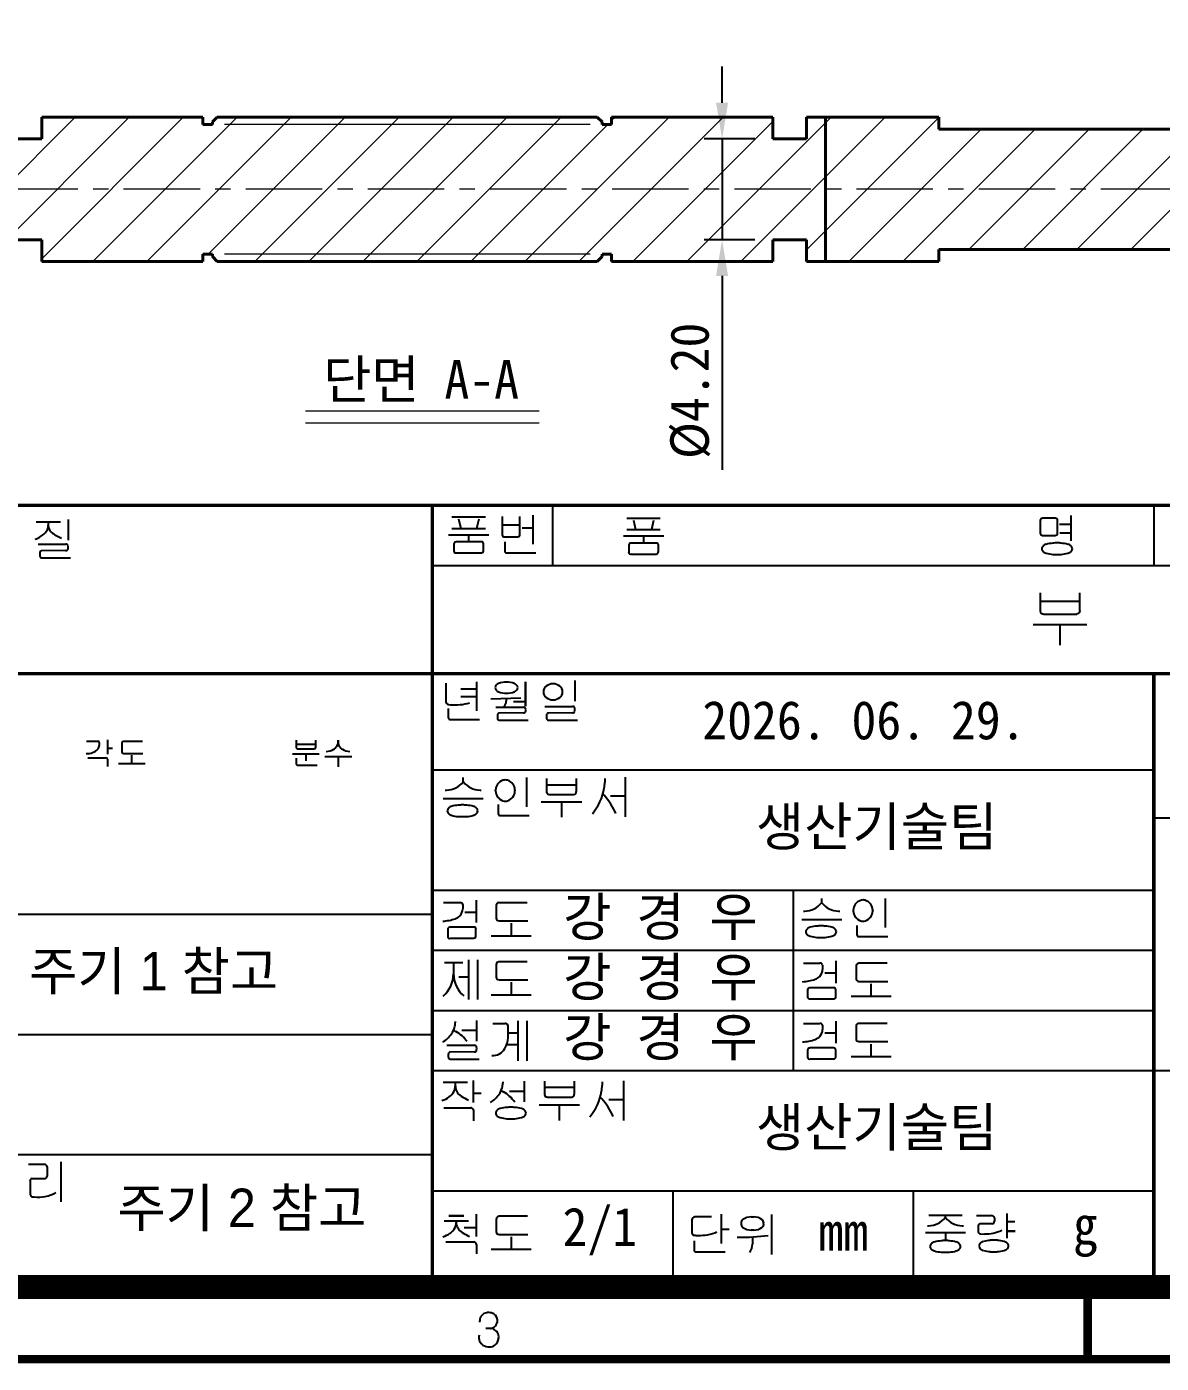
# Model space of a CAD drawing. Header units: millimetres. Extents: x 20 to 420, y 20 to 297.
# Drawn here: x 239.3 to 333.6, y 19.6 to 130.8 of the extents above; entities that cross this region are included whole.
import ezdxf

# ---------------------------------------------------------------- set-up
doc = ezdxf.new("R2010")
doc.units = ezdxf.units.MM
doc.linetypes.add('CENTERX2', pattern=[20.32, 12.7, -2.54, 2.54, -2.54])
doc.layers.get('0').update_dxf_attribs({"color": 6})
doc.layers.add('0 @ 1', color=6, linetype='Continuous')
for name, color, linetype, lineweight in [('CENTER', 1, 'CENTERX2', 9), ('DIM', 2, 'Continuous', 9), ('HATCH', 5, 'Continuous', 13), ('OUTLINE', 3, 'Continuous', 40)]:
    doc.layers.add(name, color=color, linetype=linetype, lineweight=lineweight)
doc.styles.get("Standard").update_dxf_attribs({"font": '', "height": 3.2})
doc.styles.get('Standard').set_extended_font_data('GulimChe')
doc.dimstyles.new('척도 2배 - (x.xx)', dxfattribs={"dimtxt": 3.2, "dimasz": 3, "dimexe": 1.5, "dimexo": 1.5, "dimgap": 1, "dimtad": 1, "dimlfac": 0.5, "dimzin": 0, "dimdsep": 46, "dimtxsty": 'Standard', "dimcen": 0, "dimclrd": 2, "dimclre": 2, "dimclrt": 2, "dimaunit": 1, "dimadec": 1, "dimazin": 0, "dimtfac": 0.75, "dimtmove": 0, "dimatfit": 0, "dimfxl": 1, "dimtfill": 1, "dimtolj": 1, "dimtzin": 0, "dimarcsym": 0})

# ---------------------------------------------------------------- blocks, each defined once
blk = doc.blocks.new('A-3_규격도면_동인광학')
for p, q in [((254.63, 70.03), (257.41, 70.03)), ((258.81, 70.08), (258.81, 68.55)), ((260.27, 68.59), (260.27, 70.08)), ((261.35, 70.18), (261.35, 67.76)), ((263, 71), (263, 66)), ((306.1, 70.16), (306.1, 68.04)), ((313, 71), (313, 66)), ((220.05, 69.62), (222.07, 69.62)), ((221.06, 69.62), (221.06, 69.31)), ((221.06, 69.62), (221.06, 69.31)), ((222.7, 69.82), (222.7, 68.1)), ((254.63, 69.08), (257.41, 69.08)), ((255.18, 69.87), (255.36, 69.08)), ((256.86, 69.86), (256.68, 69.08)), ((258.81, 69.38), (260.27, 69.38)), ((260.46, 69.12), (261.35, 69.12)), ((269.17, 69.92), (271.96, 69.92)), ((269.17, 68.98), (271.96, 68.98)), ((269.73, 69.77), (269.9, 68.98)), ((271.4, 69.75), (271.22, 68.98)), ((303.55, 69.75), (303.55, 68.69)), ((304.81, 69.94), (303.76, 69.94)), ((305, 68.69), (305, 69.72)), ((305.17, 69.44), (306.1, 69.44)), ((254.35, 68.55), (257.7, 68.55)), ((254.79, 67.81), (254.79, 67.2)), ((257.08, 67.96), (254.97, 67.96)), ((256.02, 68.55), (256.02, 67.96)), ((257.25, 67.26), (257.25, 67.81)), ((259.01, 68.38), (260.1, 68.38)), ((259.02, 67.96), (259.02, 67.2)), ((268.89, 68.45), (272.24, 68.45)), ((271.62, 67.86), (269.52, 67.86)), ((270.56, 68.45), (270.56, 67.86)), ((303.75, 68.5), (304.79, 68.5)), ((305.18, 68.71), (306.1, 68.71)), ((220.23, 67.78), (222.52, 67.78)), ((220.35, 67.05), (220.35, 66.78)), ((222.51, 67.23), (220.5, 67.21)), ((255.02, 67.05), (257.08, 67.05)), ((259.22, 67.05), (261.6, 67.05)), ((269.33, 67.71), (269.33, 67.1)), ((269.57, 66.95), (271.62, 66.95)), ((271.8, 67.15), (271.8, 67.71)), ((220.56, 66.63), (222.91, 66.63)), ((253, 66), (393, 66)), ((303.56, 63.72), (303.56, 62.23)), ((306.86, 62.29), (306.86, 63.73)), ((303.56, 63.04), (306.86, 63.04)), ((303.84, 61.96), (306.6, 61.96)), ((302.97, 61.08), (307.44, 61.08)), ((305.2, 61.08), (305.2, 59.38)), ((254.12, 56.2), (254.12, 54.67)), ((255.36, 55.74), (256.66, 55.74)), ((256.66, 56.32), (256.66, 53.9)), ((260.75, 54.29), (260.75, 56.32)), ((260.75, 56.32), (260.75, 54.29)), ((264.84, 56.44), (264.84, 54.71)), ((255.36, 55.11), (256.66, 55.11)), ((257.87, 54.92), (260.36, 54.99)), ((259.13, 54.95), (259.14, 54.71)), ((260.75, 54.67), (259.74, 54.67)), ((254.33, 54.43), (254.5, 54.41)), ((254.33, 54.09), (254.33, 53.33)), ((258.29, 54.2), (260.59, 54.2)), ((258.41, 53.55), (258.41, 53.28)), ((260.57, 53.73), (258.56, 53.72)), ((262.37, 54.28), (264.67, 54.28)), ((262.5, 53.55), (262.5, 53.28)), ((264.66, 53.73), (262.65, 53.72)), ((254.53, 53.18), (256.91, 53.18)), ((258.63, 53.13), (260.97, 53.13)), ((262.71, 53.13), (265.06, 53.13)), ((224.24, 51.39), (225.17, 51.39)), ((225.3, 51.25), (225.3, 51.02)), ((225.97, 51.51), (225.97, 50.3)), ((227.17, 51.22), (227.17, 50.52)), ((228.89, 51.37), (227.31, 51.37)), ((241.67, 51.46), (241.67, 50.89)), ((241.67, 51.15), (243.32, 51.15)), ((243.32, 50.94), (243.32, 51.46)), ((245.16, 51.47), (245.16, 51.35)), ((245.16, 51.35), (245.16, 51.47)), ((225.97, 50.8), (226.41, 50.8)), ((227.33, 50.37), (228.92, 50.37)), ((227.99, 50.23), (227.99, 49.54)), ((241.38, 50.33), (243.6, 50.33)), ((241.83, 50.76), (243.16, 50.76)), ((242.49, 50.33), (242.49, 49.76)), ((244.07, 50.1), (246.3, 50.1)), ((245.18, 50.1), (245.18, 49.24)), ((224.35, 50), (225.83, 50)), ((225.98, 49.89), (225.98, 49.29)), ((226.89, 49.54), (229.11, 49.54)), ((241.67, 49.96), (241.67, 49.52)), ((241.84, 49.39), (243.42, 49.39)), ((253, 49), (313, 49)), ((255.57, 48.03), (255.57, 48.37)), ((260.84, 48.36), (260.84, 45.93)), ((262.5, 48.27), (262.5, 47.15)), ((264.98, 47.19), (264.98, 48.28)), ((267.34, 48.27), (267.34, 47.96)), ((269.05, 48.4), (269.05, 45.09)), ((254.06, 47.31), (254.17, 47.31)), ((256.97, 47.31), (257.07, 47.31)), ((258.26, 47.28), (258.26, 47.3)), ((258.26, 47.26), (258.26, 47.28)), ((259.87, 47.3), (259.87, 47.28)), ((259.87, 47.28), (259.87, 47.26)), ((262.5, 47.76), (264.98, 47.76)), ((262.71, 46.95), (264.78, 46.95)), ((267.19, 47), (267.31, 46.86)), ((267.83, 46.84), (269.05, 46.84)), ((253.91, 46.62), (257.24, 46.62)), ((258.48, 46.11), (258.48, 45.36)), ((262.06, 46.34), (265.42, 46.34)), ((263.74, 46.34), (263.74, 45.06)), ((258.68, 45.2), (261.06, 45.2)), ((313, 45), (393, 45)), ((253, 39), (313, 39)), ((283, 39), (283, 24)), ((253.93, 37.96), (255.31, 37.96)), ((255.53, 37.81), (255.53, 37.45)), ((256.64, 38.15), (256.64, 36.31)), ((260.9, 37.95), (258.53, 37.95)), ((285.39, 37.97), (285.39, 38.31)), ((290.66, 38.3), (290.66, 35.88)), ((198, 37), (253, 37)), ((256.64, 37.13), (255.71, 37.13)), ((258.31, 37.74), (258.31, 36.68)), ((283.88, 37.26), (283.98, 37.26)), ((286.79, 37.26), (286.89, 37.26)), ((288.02, 37.29), (288.02, 37.31)), ((288.02, 37.28), (288.02, 37.29)), ((289.63, 37.31), (289.63, 37.29)), ((289.63, 37.29), (289.63, 37.28)), ((254.28, 35.76), (254.28, 35.15)), ((256.45, 35.91), (254.46, 35.91)), ((256.63, 35.21), (256.63, 35.76)), ((258.55, 36.45), (260.94, 36.45)), ((259.55, 36.25), (259.55, 35.21)), ((283.73, 36.56), (287.06, 36.56)), ((288.3, 36.06), (288.3, 35.3)), ((254.51, 35), (256.45, 35)), ((257.89, 35.21), (261.22, 35.21)), ((288.5, 35.15), (290.88, 35.15)), ((253, 34), (313, 34)), ((254, 32.99), (255.53, 32.99)), ((254.76, 32.99), (254.76, 32.05)), ((256.01, 33.2), (256.01, 29.9)), ((256.76, 33.2), (256.76, 29.9)), ((258.31, 32.82), (258.31, 31.77)), ((260.9, 33.04), (258.53, 33.04)), ((283.86, 32.92), (285.23, 32.92)), ((285.45, 32.77), (285.45, 32.41)), ((286.57, 33.11), (286.57, 31.27)), ((288.24, 32.7), (288.24, 31.64)), ((290.83, 32.91), (288.46, 32.91)), ((256.01, 31.76), (255.21, 31.76)), ((258.55, 31.54), (260.94, 31.54)), ((259.55, 31.33), (259.55, 30.3)), ((286.57, 32.09), (285.64, 32.09)), ((288.48, 31.41), (290.87, 31.41)), ((289.48, 31.2), (289.48, 30.17)), ((257.89, 30.3), (261.22, 30.3)), ((284.21, 30.72), (284.21, 30.11)), ((286.38, 30.87), (284.39, 30.87)), ((286.56, 30.17), (286.56, 30.72)), ((287.82, 30.17), (291.15, 30.17)), ((253, 29), (313, 29)), ((284.44, 29.96), (286.38, 29.96)), ((254.9, 28.07), (254.9, 27.96)), ((256.67, 28.16), (256.67, 26.43)), ((258.02, 27.91), (259.06, 27.91)), ((260.12, 28.13), (260.12, 24.81)), ((260.85, 28.14), (260.85, 24.8)), ((283.86, 27.92), (285.23, 27.92)), ((286.57, 28.11), (286.57, 26.27)), ((290.83, 27.91), (288.46, 27.91)), ((198, 27), (253, 27)), ((254.77, 27.35), (254.96, 27.24)), ((255.44, 27.34), (256.67, 27.34)), ((259.32, 27.14), (260.12, 27.14)), ((285.45, 27.77), (285.45, 27.41)), ((286.57, 27.09), (285.64, 27.09)), ((288.24, 27.7), (288.24, 26.64)), ((254.21, 26.1), (256.5, 26.1)), ((259.17, 26.15), (260.12, 26.15)), ((284.21, 25.72), (284.21, 25.11)), ((286.38, 25.87), (284.39, 25.87)), ((286.56, 25.17), (286.56, 25.72)), ((288.48, 26.41), (290.87, 26.41)), ((289.48, 26.2), (289.48, 25.17)), ((254.33, 25.37), (254.33, 25.1)), ((256.49, 25.55), (254.48, 25.53)), ((254.54, 24.95), (256.89, 24.95)), ((284.44, 24.96), (286.38, 24.96)), ((287.82, 25.17), (291.15, 25.17)), ((253, 24), (393, 24)), ((253.9, 23.02), (255.93, 23.02)), ((254.91, 23.02), (254.91, 22.7)), ((256.4, 23.16), (256.4, 21.34)), ((258.73, 22.33), (258.92, 22.22)), ((258.86, 23.05), (258.86, 22.95)), ((259.42, 22.28), (260.64, 22.28)), ((260.64, 23.1), (260.64, 21.38)), ((262.33, 23.11), (262.33, 21.99)), ((262.33, 22.6), (264.81, 22.6)), ((264.81, 22.03), (264.81, 23.11)), ((267.12, 23.06), (267.12, 22.76)), ((268.9, 23.15), (268.9, 19.83)), ((256.4, 22.1), (257.07, 22.1)), ((261.89, 21.13), (265.24, 21.13)), ((262.54, 21.79), (264.61, 21.79)), ((263.56, 21.13), (263.56, 19.85)), ((266.97, 21.79), (267.09, 21.65)), ((267.68, 21.58), (268.9, 21.58)), ((253.97, 20.89), (256.19, 20.89)), ((256.42, 20.72), (256.42, 19.82)), ((198, 17), (253, 17)), ((219.41, 16.2), (220.75, 16.2)), ((220.96, 15.99), (220.96, 15.21)), ((222.09, 16.41), (222.09, 13.07)), ((219.54, 14.79), (219.54, 13.74)), ((220.74, 15), (219.72, 15)), ((219.65, 13.53), (219.73, 13.5)), ((219.73, 13.5), (219.88, 13.49)), ((253, 14), (313, 14)), ((273, 14), (273, 7)), ((293, 14), (293, 7)), ((253.98, 11.49), (256.01, 11.49)), ((255.62, 11.91), (254.37, 11.91)), ((254.37, 11.91), (255.62, 11.91)), ((254.99, 11.49), (254.99, 11.36)), ((256.65, 12.06), (256.65, 10.2)), ((258.32, 11.65), (258.32, 10.59)), ((260.91, 11.87), (258.54, 11.87)), ((274.59, 11.6), (274.59, 10.5)), ((276.23, 11.82), (274.83, 11.82)), ((277.02, 12.04), (277.02, 9.6)), ((279.52, 11.82), (279.62, 11.82)), ((279.62, 11.82), (279.73, 11.82)), ((281.2, 12.03), (281.2, 8.7)), ((294.28, 11.98), (297.06, 11.98)), ((295.67, 11.8), (295.67, 12)), ((298.26, 11.93), (299.48, 11.93)), ((299.53, 11.25), (298.63, 11.25)), ((299.75, 11.74), (299.75, 11.47)), ((300.78, 12.11), (300.78, 10.06)), ((301.45, 11.41), (300.78, 11.41)), ((255.65, 10.95), (256.65, 10.95)), ((258.56, 10.36), (260.95, 10.36)), ((259.56, 10.16), (259.56, 9.13)), ((277.69, 10.77), (277.02, 10.77)), ((278.34, 10.13), (278.45, 10.13)), ((279.62, 10.73), (279.52, 10.73)), ((279.73, 10.73), (279.62, 10.73)), ((279.62, 10.17), (279.62, 9.56)), ((294.01, 10.53), (297.34, 10.53)), ((294.17, 11.08), (294.27, 11.08)), ((295.68, 10.53), (295.68, 9.96)), ((297.07, 11.08), (297.18, 11.08)), ((298.4, 11.08), (298.4, 10.65)), ((298.58, 10.41), (298.91, 10.4)), ((300.78, 10.64), (301.46, 10.64)), ((301.46, 10.64), (300.78, 10.64)), ((254.13, 9.75), (256.46, 9.75)), ((256.66, 9.52), (256.66, 8.76)), ((257.9, 9.13), (261.23, 9.13)), ((274.77, 9.82), (274.77, 9.07)), ((274.96, 8.92), (277.35, 8.92)), ((256.94, 3.06), (256.94, 3.18)), ((257.85, 2.54), (257.46, 2.54)), ((257.85, 2.54), (257.86, 2.54))]:
    blk.add_line(p, q)
for points, const_width in [([(0, 0), (0, 277), (400, 277), (400, 0)], 0.7), ([(21, 6), (21, 271), (394, 271), (394, 6)], 2)]:
    blk.add_lwpolyline(points, close=True, dxfattribs=dict(const_width=const_width))
for points, const_width in [([(198, 7), (198, 71), (393, 71)], 0.3), ([(253, 71), (253, 7)], 0.3), ([(128, 7), (128, 57), (393, 57)], 0.3), ([(313, 57), (313, 7)], 0.3), ([(307.5, 0), (307.5, 6.67)], 0.7)]:
    blk.add_lwpolyline(points, dxfattribs=dict(const_width=const_width))
for centre, radius, start, end in [((219.98, 69.47), 1.11, 314.5469, 334.7965), ((220.33, 69.31), 0.731, 334.7965, 0), ((221.76, 69.31), 0.707, 180, 230.0339), ((303.76, 69.72), 0.211, 90, 174.1511), ((304.78, 69.72), 0.223, 0, 81.4867), ((219.22, 70.25), 2.2, 289.6857, 314.5469), ((223.22, 71.05), 2.97, 230.0339, 249.212), ((254.97, 67.77), 0.187, 90, 169.1835), ((257.1, 67.81), 0.154, 0, 98.8347), ((258.99, 68.55), 0.179, 180, 277.6654), ((260.1, 68.56), 0.181, 270, 11.0214), ((269.52, 67.67), 0.187, 90, 169.1835), ((271.65, 67.71), 0.154, 0, 98.8347), ((303.75, 68.69), 0.198, 180, 272.2398), ((304.85, 64.88), 2.98, 94.5784, 105.5854), ((304.96, 63.54), 4.33, 90, 94.5784), ((304.79, 68.71), 0.214, 270, 355.6406), ((304.96, 63.54), 4.33, 85.4216, 90), ((305.06, 64.88), 2.98, 74.4146, 85.4216), ((220.5, 67.06), 0.15, 90.4674, 185.5199), ((220.51, 66.78), 0.158, 180, 290.6438), ((222.52, 67.41), 0.182, 265.0661, 354.5096), ((222.52, 67.6), 0.181, 5.4904, 90), ((221.55, 67.5), 1.16, 354.5096, 5.4904), ((254.95, 67.2), 0.163, 180, 296.3016), ((257.08, 67.23), 0.179, 270, 7.5903), ((259.18, 67.2), 0.157, 180, 284.5405), ((269.49, 67.1), 0.163, 180, 296.3016), ((271.62, 67.13), 0.179, 270, 7.5903), ((304.05, 67.36), 0.362, 130.787, 175.4096), ((304.05, 67.41), 0.362, 184.5904, 229.213), ((304.21, 67.16), 0.62, 105.5854, 130.787), ((304.21, 67.61), 0.62, 229.213, 254.4146), ((304.85, 69.89), 2.98, 254.4146, 265.4216), ((304.96, 71.23), 4.33, 265.4216, 270), ((304.96, 71.23), 4.33, 270, 274.5784), ((305.06, 69.89), 2.98, 274.5784, 285.5854), ((305.7, 67.16), 0.62, 49.213, 74.4146), ((305.7, 67.61), 0.62, 285.5854, 310.787), ((305.87, 67.36), 0.362, 4.5904, 49.213), ((305.87, 67.41), 0.362, 310.787, 355.4096), ((306.6, 62.23), 0.266, 270, 11.7778), ((303.82, 62.23), 0.261, 180, 274.282), ((258.64, 55.78), 0.429, 109.7033, 172.0326), ((258.64, 55.9), 0.429, 187.9674, 250.2967), ((259.16, 54.33), 1.97, 90, 109.7033), ((259.16, 54.33), 1.97, 70.2967, 90), ((259.68, 55.78), 0.429, 7.9674, 70.2967), ((259.68, 55.9), 0.429, 289.7033, 352.0326), ((262.8, 55.51), 0.566, 126.2971, 182.2865), ((263.03, 55.2), 0.955, 90, 126.2971), ((263.03, 55.2), 0.955, 53.7029, 90), ((263.26, 55.51), 0.566, 357.7135, 53.7029), ((254.37, 54.67), 0.246, 180, 260.961), ((254.86, 58.76), 4.36, 265.2395, 286.478), ((259.16, 57.35), 1.97, 250.2967, 270), ((258.54, 54.69), 0.602, 313.5964, 1.5108), ((259.16, 57.35), 1.97, 270, 289.7033), ((262.8, 55.47), 0.566, 177.7135, 233.7029), ((263.03, 55.78), 0.955, 233.7029, 270), ((263.03, 55.78), 0.955, 270, 306.2971), ((263.26, 55.47), 0.566, 306.2971, 2.2865), ((258.56, 53.57), 0.15, 90.4674, 185.5199), ((260.59, 53.91), 0.182, 265.0661, 354.5096), ((260.59, 54.02), 0.181, 5.4904, 90), ((260.5, 53.96), 0.276, 345.6737, 14.3263), ((262.65, 53.57), 0.15, 90.4674, 185.5199), ((264.67, 53.91), 0.182, 265.0661, 354.5096), ((264.67, 54.1), 0.181, 5.4904, 90), ((263.7, 54.01), 1.16, 354.5096, 5.4904), ((254.49, 53.33), 0.157, 180, 284.5405), ((258.57, 53.28), 0.158, 180, 290.6438), ((262.66, 53.28), 0.158, 180, 290.6438), ((225.17, 51.25), 0.136, 0.0353, 90), ((227.31, 51.22), 0.145, 90, 179.9617), ((244.43, 51.35), 0.733, 326.0061, 0), ((245.89, 51.35), 0.733, 180, 213.9939), ((224.35, 51.51), 1.15, 262.4823, 318.1564), ((224.89, 51.02), 0.411, 318.1564, 0), ((227.32, 50.52), 0.153, 180, 273.1332), ((241.8, 50.89), 0.132, 180, 282.7156), ((243.16, 50.92), 0.157, 270, 6.3225), ((244.11, 51.8), 1.28, 273.0377, 302.6699), ((244.37, 51.39), 0.803, 302.6699, 326.0061), ((245.95, 51.39), 0.803, 213.9939, 237.3301), ((246.21, 51.8), 1.28, 237.3301, 266.9623), ((225.83, 49.84), 0.158, 15.2263, 90), ((241.81, 49.52), 0.136, 180, 282.3289), ((254.17, 49.07), 1.75, 270, 322.3934), ((255.52, 48.03), 0.0491, 322.3934, 2.3593), ((256.97, 49.07), 1.75, 217.6066, 270), ((259.14, 47.3), 0.879, 107.9102, 180), ((259.03, 47.62), 0.54, 86.785, 107.9102), ((259.09, 47.62), 0.54, 72.0898, 93.215), ((258.99, 47.3), 0.879, 0, 72.0898), ((264.58, 47.96), 2.76, 349.866, 0), ((259.14, 47.26), 0.879, 180, 252.0898), ((258.99, 47.26), 0.879, 287.9102, 0), ((262.7, 47.15), 0.196, 180, 274.282), ((264.78, 47.15), 0.2, 270, 11.7778), ((262.71, 48.3), 4.66, 320.7448, 349.866), ((262.52, 42.74), 6.32, 24.475, 40.623), ((254.6, 45.56), 0.362, 130.787, 175.4096), ((254.6, 45.62), 0.362, 184.5904, 229.213), ((254.77, 45.37), 0.62, 105.5854, 130.787), ((255.4, 43.09), 2.98, 94.5784, 105.5854), ((255.51, 41.75), 4.33, 90, 94.5784), ((255.51, 41.75), 4.33, 85.4216, 90), ((255.62, 43.09), 2.98, 74.4146, 85.4216), ((256.25, 45.37), 0.62, 49.213, 74.4146), ((256.42, 45.56), 0.362, 4.5904, 49.213), ((256.42, 45.62), 0.362, 310.787, 355.4096), ((259.03, 46.94), 0.54, 252.0898, 273.215), ((259.09, 46.94), 0.54, 266.785, 287.9102), ((254.77, 45.82), 0.62, 229.213, 254.4146), ((255.4, 48.09), 2.98, 254.4146, 265.4216), ((255.51, 49.44), 4.33, 265.4216, 270), ((255.51, 49.44), 4.33, 270, 274.5784), ((255.62, 48.09), 2.98, 274.5784, 285.5854), ((256.25, 45.82), 0.62, 285.5854, 310.787), ((258.64, 45.36), 0.157, 180, 284.5405), ((255.31, 37.73), 0.235, 20.4434, 90), ((258.53, 37.74), 0.217, 90, 179.9617), ((283.98, 39.01), 1.75, 270, 322.3934), ((285.34, 37.97), 0.0491, 322.3934, 2.3593), ((286.79, 39.01), 1.75, 217.6066, 270), ((288.89, 37.31), 0.879, 107.9102, 180), ((288.79, 37.64), 0.54, 86.785, 107.9102), ((288.85, 37.64), 0.54, 72.0898, 93.215), ((288.75, 37.31), 0.879, 0, 72.0898), ((254.6, 37.53), 0.957, 289.2131, 315.9918), ((254.69, 37.45), 0.838, 315.9918, 0), ((288.89, 37.28), 0.879, 180, 252.0898), ((288.75, 37.28), 0.879, 287.9102, 0), ((253.73, 40.02), 3.6, 272.1359, 289.2131), ((254.46, 35.72), 0.187, 90, 169.1835), ((256.48, 35.76), 0.154, 0, 98.8347), ((258.54, 36.68), 0.23, 180, 273.1332), ((284.42, 35.51), 0.362, 130.787, 175.4096), ((284.59, 35.31), 0.62, 105.5854, 130.787), ((285.22, 33.04), 2.98, 94.5784, 105.5854), ((285.33, 31.69), 4.33, 90, 94.5784), ((285.33, 31.69), 4.33, 85.4216, 90), ((285.44, 33.04), 2.98, 74.4146, 85.4216), ((286.07, 35.31), 0.62, 49.213, 74.4146), ((286.24, 35.51), 0.362, 4.5904, 49.213), ((288.79, 36.95), 0.54, 252.0898, 273.215), ((288.85, 36.95), 0.54, 266.785, 287.9102), ((254.44, 35.15), 0.163, 180, 296.3016), ((256.45, 35.18), 0.179, 270, 7.5903), ((284.42, 35.57), 0.362, 184.5904, 229.213), ((284.59, 35.76), 0.62, 229.213, 254.4146), ((285.22, 38.04), 2.98, 254.4146, 265.4216), ((285.33, 39.38), 4.33, 265.4216, 270), ((285.33, 39.38), 4.33, 270, 274.5784), ((285.44, 38.04), 2.98, 274.5784, 285.5854), ((286.07, 35.76), 0.62, 285.5854, 310.787), ((286.24, 35.57), 0.362, 310.787, 355.4096), ((288.46, 35.3), 0.157, 180, 284.5405), ((258.53, 32.82), 0.217, 90, 179.9617), ((284.62, 32.41), 0.838, 315.9918, 0), ((285.23, 32.69), 0.235, 20.4434, 90), ((288.46, 32.7), 0.217, 90, 179.9617), ((252.29, 32.05), 2.46, 310.6997, 0), ((257.17, 32.05), 2.41, 180, 230.1829), ((258.54, 31.77), 0.23, 180, 273.1332), ((283.66, 34.98), 3.6, 272.1359, 289.2131), ((284.53, 32.49), 0.957, 289.2131, 315.9918), ((288.47, 31.64), 0.23, 180, 273.1332), ((284.39, 30.68), 0.187, 90, 169.1835), ((284.37, 30.11), 0.163, 180, 296.3016), ((286.4, 30.72), 0.154, 0, 98.8347), ((286.38, 30.14), 0.179, 270, 7.5903), ((253.45, 27.96), 1.45, 344.7231, 0), ((259.06, 27.67), 0.246, 3.6167, 90), ((285.23, 27.69), 0.235, 20.4434, 90), ((288.46, 27.7), 0.217, 90, 179.9617), ((252.56, 28.47), 2.48, 301.6271, 324.8064), ((253.17, 28.04), 1.74, 324.8064, 344.7231), ((253.45, 24.65), 3, 35.6337, 59.7588), ((256.98, 26.94), 2.33, 331.7109, 354.6056), ((253.22, 27.3), 6.1, 354.6056, 3.6167), ((284.53, 27.49), 0.957, 289.2131, 315.9918), ((284.62, 27.41), 0.838, 315.9918, 0), ((256.5, 25.73), 0.182, 265.0661, 354.5096), ((256.5, 25.92), 0.181, 5.4904, 90), ((255.53, 25.83), 1.16, 354.5096, 5.4904), ((258.03, 26.38), 1.14, 265.6985, 331.7109), ((283.66, 29.98), 3.6, 272.1359, 289.2131), ((284.39, 25.68), 0.187, 90, 169.1835), ((286.4, 25.72), 0.154, 0, 98.8347), ((288.47, 26.64), 0.23, 180, 273.1332), ((254.48, 25.38), 0.15, 90.4674, 185.5199), ((254.49, 25.1), 0.158, 180, 290.6438), ((284.37, 25.11), 0.163, 180, 296.3016), ((286.38, 25.14), 0.179, 270, 7.5903), ((253.59, 22.9), 1.37, 306.2125, 332.5484), ((253.98, 22.7), 0.93, 332.5484, 0), ((255.83, 22.7), 0.912, 180, 209.5054), ((255.97, 22.78), 1.08, 209.5054, 237.9626), ((257.13, 23.02), 1.74, 324.8064, 344.7231), ((257.41, 22.95), 1.45, 344.7231, 0), ((262.49, 23.09), 4.66, 320.7448, 349.866), ((264.36, 22.76), 2.76, 349.866, 0), ((253.28, 23.32), 1.89, 285.8538, 306.2125), ((257.89, 25.85), 4.7, 237.9626, 246.4471), ((256.53, 23.45), 2.48, 301.6271, 324.8064), ((257.41, 19.63), 3, 35.6337, 59.7588), ((262.53, 21.99), 0.196, 180, 274.282), ((264.61, 21.99), 0.2, 270, 11.7778), ((262.3, 17.54), 6.32, 24.475, 40.623), ((256.19, 20.66), 0.237, 15.2263, 90), ((258.63, 20.43), 0.362, 130.787, 175.4096), ((258.63, 20.48), 0.362, 184.5904, 229.213), ((258.8, 20.23), 0.62, 105.5854, 130.787), ((258.8, 20.68), 0.62, 229.213, 254.4146), ((259.44, 17.96), 2.98, 94.5784, 105.5854), ((259.44, 22.96), 2.98, 254.4146, 265.4216), ((259.55, 16.53), 4.41, 90.4313, 94.5581), ((259.52, 16.61), 4.33, 85.4216, 90), ((259.62, 17.96), 2.98, 74.4146, 85.4216), ((259.62, 22.96), 2.98, 274.5784, 285.5854), ((260.26, 20.23), 0.62, 49.213, 74.4146), ((260.26, 20.68), 0.62, 285.5854, 310.787), ((260.43, 20.43), 0.362, 4.5904, 49.213), ((260.43, 20.48), 0.362, 310.787, 355.4096), ((259.55, 24.38), 4.41, 265.4419, 269.5687), ((259.52, 24.3), 4.33, 270, 274.5784), ((220.75, 15.98), 0.21, 2.4746, 90), ((219.72, 14.82), 0.187, 90, 189.9031), ((220.76, 15.21), 0.202, 265.1914, 0), ((219.78, 13.74), 0.235, 180, 238.9832), ((220.24, 16.44), 2.97, 262.8795, 299.3294), ((254.06, 11.36), 0.93, 332.5484, 0), ((255.9, 11.36), 0.912, 180, 209.5054), ((258.54, 11.65), 0.217, 90, 179.9617), ((274.83, 11.57), 0.248, 90, 173.4217), ((279.05, 11.25), 0.37, 171.6182, 233.7956), ((279.03, 11.31), 0.349, 125.2188, 180.6071), ((279.52, 10.66), 1.16, 90, 126.2044), ((279.73, 10.66), 1.16, 53.7956, 90), ((280.21, 11.31), 0.349, 359.3929, 54.7812), ((280.19, 11.25), 0.37, 306.2044, 8.3818), ((294.27, 12.84), 1.75, 270, 322.3934), ((295.62, 11.8), 0.0491, 322.3934, 2.3593), ((297.07, 12.84), 1.75, 217.6066, 270), ((298.63, 11.01), 0.243, 90, 162.7327), ((299.48, 11.64), 0.29, 19.9366, 90), ((299.53, 11.47), 0.223, 268.9289, 0), ((253.36, 11.99), 1.89, 285.8538, 306.2125), ((253.67, 11.56), 1.37, 306.2125, 332.5484), ((256.05, 11.45), 1.08, 209.5054, 237.9626), ((257.97, 14.51), 4.7, 237.9626, 246.4471), ((258.55, 10.59), 0.23, 180, 273.1332), ((274.8, 10.5), 0.207, 180, 264.2145), ((275.2, 14.48), 4.2, 264.2145, 268.4864), ((275.19, 14.18), 3.9, 268.4864, 292.3631), ((278.45, 31.96), 21.83, 270, 276.5199), ((279.52, 11.89), 1.16, 233.7956, 270), ((279.73, 11.89), 1.16, 270, 306.2044), ((298.64, 10.65), 0.247, 180, 255.9206), ((299.01, 13.32), 2.92, 268.0891, 297.4303), ((256.46, 9.54), 0.204, 354.4055, 90), ((274.92, 9.07), 0.157, 180, 284.5405), ((278.25, 9.58), 1.37, 328.1522, 359.3875), ((294.75, 9.33), 0.362, 130.787, 175.4096), ((294.75, 9.39), 0.362, 184.5904, 229.213), ((294.92, 9.14), 0.62, 105.5854, 130.787), ((294.92, 9.59), 0.62, 229.213, 254.4146), ((295.56, 6.86), 2.98, 94.5784, 105.5854), ((295.56, 11.86), 2.98, 254.4146, 265.4216), ((295.66, 5.52), 4.33, 90, 94.5784), ((295.66, 5.52), 4.33, 85.4216, 90), ((295.77, 6.86), 2.98, 74.4146, 85.4216), ((295.77, 11.86), 2.98, 274.5784, 285.5854), ((296.41, 9.14), 0.62, 49.213, 74.4146), ((296.41, 9.59), 0.62, 285.5854, 310.787), ((296.57, 9.33), 0.362, 4.5904, 49.213), ((296.57, 9.39), 0.362, 310.787, 355.4096), ((298.82, 9.38), 0.362, 130.787, 175.4096), ((298.82, 9.43), 0.362, 184.5904, 229.213), ((298.99, 9.18), 0.62, 105.5854, 130.787), ((298.99, 9.63), 0.62, 229.213, 254.4146), ((299.63, 6.9), 2.98, 94.5784, 105.5854), ((299.63, 11.91), 2.98, 254.4146, 265.4216), ((299.81, 4.31), 5.59, 91.6235, 94.3457), ((299.81, 14.5), 5.59, 265.6543, 268.3765), ((299.65, 5.56), 4.33, 85.4216, 90), ((299.65, 13.25), 4.33, 270, 274.5784), ((299.76, 6.9), 2.98, 74.4146, 85.4216), ((299.76, 11.91), 2.98, 274.5784, 285.5854), ((300.39, 9.18), 0.62, 49.213, 74.4146), ((300.39, 9.63), 0.62, 285.5854, 310.787), ((300.56, 9.38), 0.362, 4.5904, 49.213), ((300.56, 9.43), 0.362, 310.787, 355.4096), ((295.66, 13.21), 4.33, 265.4216, 270), ((295.66, 13.21), 4.33, 270, 274.5784), ((257.62, 3.18), 0.682, 98.2529, 180), ((257.67, 2.84), 1.03, 75.0181, 98.2529), ((257.76, 3.18), 0.675, 44.0835, 75.0181), ((257.79, 3.21), 0.63, 348.3143, 44.0835), ((257.75, 3.18), 0.644, 278.5791, 307.7909), ((257.83, 1.87), 0.674, 69.434, 87.2286), ((257.81, 1.83), 0.712, 352.9335, 69.434), ((257.71, 3.23), 0.714, 307.7909, 348.3143), ((257.8, 1.81), 0.927, 169.7156, 200.2921), ((257.54, 1.72), 0.649, 200.2921, 239.5601), ((257.77, 2.11), 1.1, 239.5601, 270.0539), ((257.77, 1.68), 0.675, 270.0539, 309.2304), ((257.63, 1.85), 0.896, 309.2304, 352.9335)]:
    blk.add_arc(centre, radius, start, end)
blk = doc.blocks.new('*D28')
at = {"layer": 'Defpoints', "color": 0, "ltscale": 0.5, "transparency": 16777216}
for p in [(301.31, 121.48), (297.1, 113.08), (301.31, 113.08)]:
    blk.add_point(p, dxfattribs=at)
at = {"layer": 'DIM', "color": 2, "lineweight": -2, "ltscale": 0.5, "transparency": 16777216}
for p, q in [((297.1, 124.48), (297.1, 127.48)), ((299.81, 121.48), (295.6, 121.48)), ((297.1, 121.48), (297.1, 113.08)), ((299.81, 113.08), (295.6, 113.08)), ((297.1, 110.08), (297.1, 93.96))]:
    blk.add_line(p, q, dxfattribs=at)
at = {"layer": 'DIM', "color": 2, "ltscale": 0.5, "transparency": 16777216}
for points in [[(296.6, 124.48), (297.6, 124.48), (297.1, 121.48)], [(296.6, 110.08), (297.6, 110.08), (297.1, 113.08)]]:
    blk.add_solid(points, dxfattribs=at)
at = {"layer": 'DIM', "color": 2, "ltscale": 0.5, "transparency": 16777216, "insert": (294.46, 100.52), "char_height": 3.2, "attachment_point": 5, "rotation": 90, "bg_fill": 3, "box_fill_scale": 1.1, "bg_fill_color": 256, "bg_fill_true_color": 13158600, "bg_fill_transparency": 0}
blk.add_mtext('\\A1;%%C4.20', dxfattribs=at)

msp = doc.modelspace()

# ---------------------------------------------------------------- hatches: boundary and pattern name
at = {"layer": 'HATCH'}
h = msp.add_hatch(dxfattribs=at)
h.set_pattern_fill('ANSI31', color=256, style=0)
h.set_pattern_definition([(45, (19.583, 11.8146), (-2.245064, 2.245064), [])])
h.paths.add_polyline_path([(202.413, 117.281), (202.413, 104.781), (207.913, 104.781), (214.413, 111.281), (237.713, 111.281), (237.713, 113.081), (240.513, 113.081), (240.513, 111.281), (253.913, 111.281), (253.913, 111.881), (254.713, 111.881), (254.713, 111.681), (255.113, 111.281), (286.713, 111.281), (287.113, 111.681), (287.113, 111.881), (287.913, 111.881), (287.913, 111.281), (301.313, 111.281), (301.313, 113.081), (304.113, 113.081), (304.113, 111.281), (315.113, 111.281), (315.113, 112.281), (339.813, 112.281), (339.813, 122.281), (315.113, 122.281), (315.113, 123.281), (304.113, 123.281), (304.113, 121.481), (301.313, 121.481), (301.313, 123.281), (287.913, 123.281), (287.913, 122.681), (287.113, 122.681), (287.113, 122.881), (286.713, 123.281), (255.113, 123.281), (254.713, 122.881), (254.713, 122.681), (253.913, 122.681), (253.913, 123.281), (240.513, 123.281), (240.513, 121.481), (237.713, 121.481), (237.713, 123.281), (214.413, 123.281), (207.913, 129.781), (202.413, 129.781)])

# ---------------------------------------------------------------- linework, layer by layer
at = {"layer": 'CENTER', "ltscale": 0.5}
msp.add_line((355.277, 117.281), (179.835, 117.281), dxfattribs=at)
at = {"layer": 'DIM'}
for p, q in [((286.113, 122.681), (255.713, 122.681)), ((286.113, 111.881), (255.713, 111.881))]:
    msp.add_line(p, q, dxfattribs=at)
at = {"layer": 'DIM', "ltscale": 0.5}
for p, q in [((262.46, 98.852), (281.896, 98.852)), ((262.46, 97.852), (281.896, 97.852))]:
    msp.add_line(p, q, dxfattribs=at)
at = {"layer": 'OUTLINE'}
for p, q in [((240.513, 121.481), (240.513, 123.281)), ((240.513, 123.281), (253.913, 123.281)), ((253.913, 123.281), (253.913, 122.681)), ((253.913, 122.681), (254.713, 122.681)), ((254.713, 122.881), (255.113, 123.281)), ((254.713, 122.681), (254.713, 122.881)), ((255.113, 123.281), (286.713, 123.281)), ((286.713, 123.281), (287.113, 122.881)), ((287.113, 122.881), (287.113, 122.681)), ((287.113, 122.681), (287.913, 122.681)), ((287.913, 122.681), (287.913, 123.281)), ((287.913, 123.281), (301.313, 123.281)), ((301.313, 123.281), (301.313, 121.481)), ((304.113, 121.481), (304.113, 123.281)), ((304.113, 123.281), (315.113, 123.281)), ((305.713, 123.281), (305.713, 111.281)), ((315.113, 123.281), (315.113, 122.281)), ((315.113, 122.281), (339.813, 122.281)), ((237.713, 121.481), (240.513, 121.481)), ((301.313, 121.481), (304.113, 121.481)), ((240.513, 113.081), (237.713, 113.081)), ((240.513, 111.281), (240.513, 113.081)), ((304.113, 113.081), (301.313, 113.081)), ((301.313, 113.081), (301.313, 111.281)), ((304.113, 111.281), (304.113, 113.081)), ((339.813, 112.281), (315.113, 112.281)), ((315.113, 112.281), (315.113, 111.281)), ((253.913, 111.281), (240.513, 111.281)), ((254.713, 111.881), (253.913, 111.881)), ((253.913, 111.881), (253.913, 111.281)), ((254.713, 111.681), (254.713, 111.881)), ((255.113, 111.281), (254.713, 111.681)), ((286.713, 111.281), (255.113, 111.281)), ((287.113, 111.681), (286.713, 111.281)), ((287.913, 111.881), (287.113, 111.881)), ((287.113, 111.881), (287.113, 111.681)), ((287.913, 111.281), (287.913, 111.881)), ((301.313, 111.281), (287.913, 111.281)), ((315.113, 111.281), (304.113, 111.281))]:
    msp.add_line(p, q, dxfattribs=at)

# ---------------------------------------------------------------- block references
at = {"layer": '0 @ 1'}
msp.add_blockref('A-3_규격도면_동인광학', (20, 20), dxfattribs=at)

# ---------------------------------------------------------------- texts
at = {"layer": 'DIM', "ltscale": 0.5, "insert": (272.059, 101.347), "char_height": 3.2, "attachment_point": 5}
msp.add_mtext('\\A1;단면 A-A', dxfattribs=at)
at = {"layer": 'DIM', "char_height": 3.2, "attachment_point": 5}
for s, insert, width in [('{\\C2;2026. 06. 29.}', (308.895, 73.112), 48.16062), ('{\\fGulim|b0|i0|c129|p50;\\C2;생산기술팀}', (309.948, 64.112), 46.05648), ('{\\C2;강 경 우}', (291.97, 56.612), 22.01091), ('{\\fGulim|b0|i0|c129|p50;\\C2;주기 1 참고}', (249.823, 52.092), 46.05648), ('{\\C2;강 경 우}', (291.97, 51.612), 22.01091), ('{\\C2;강 경 우}', (291.97, 46.612), 22.01091), ('{\\fGulim|b0|i0|c129|p50;\\C2;생산기술팀}', (309.948, 39.112), 46.05648), ('{\\fGulim|b0|i0|c129|p50;\\C2;주기 2 참고}', (257.16, 32.405), 46.05648), ('{\\C2;2/1}', (286.932, 30.612), 12.08812), ('{\\C2;mm}', (307.18, 30.612), 11.59127), ('{\\C2;g}', (327.315, 30.612), 11.3207)]:
    msp.add_mtext(s, dxfattribs=dict(at, insert=insert, width=width))

# ---------------------------------------------------------------- next in the draw order: dimensions: what is measured, and where the dimension line sits
at = {"layer": 'DIM', "ltscale": 0.5}
dim = msp.add_linear_dim(base=(297.097, 113.081), p1=(301.313, 121.481), p2=(301.313, 113.081), angle=90, text='%%C<>', dimstyle='척도 2배 - (x.xx)', dxfattribs=at)
dim.commit()
dim.dimension.update_dxf_attribs({"geometry": '*D28', "text_midpoint": (294.457, 100.52)})

doc.saveas('drawing.dxf')
